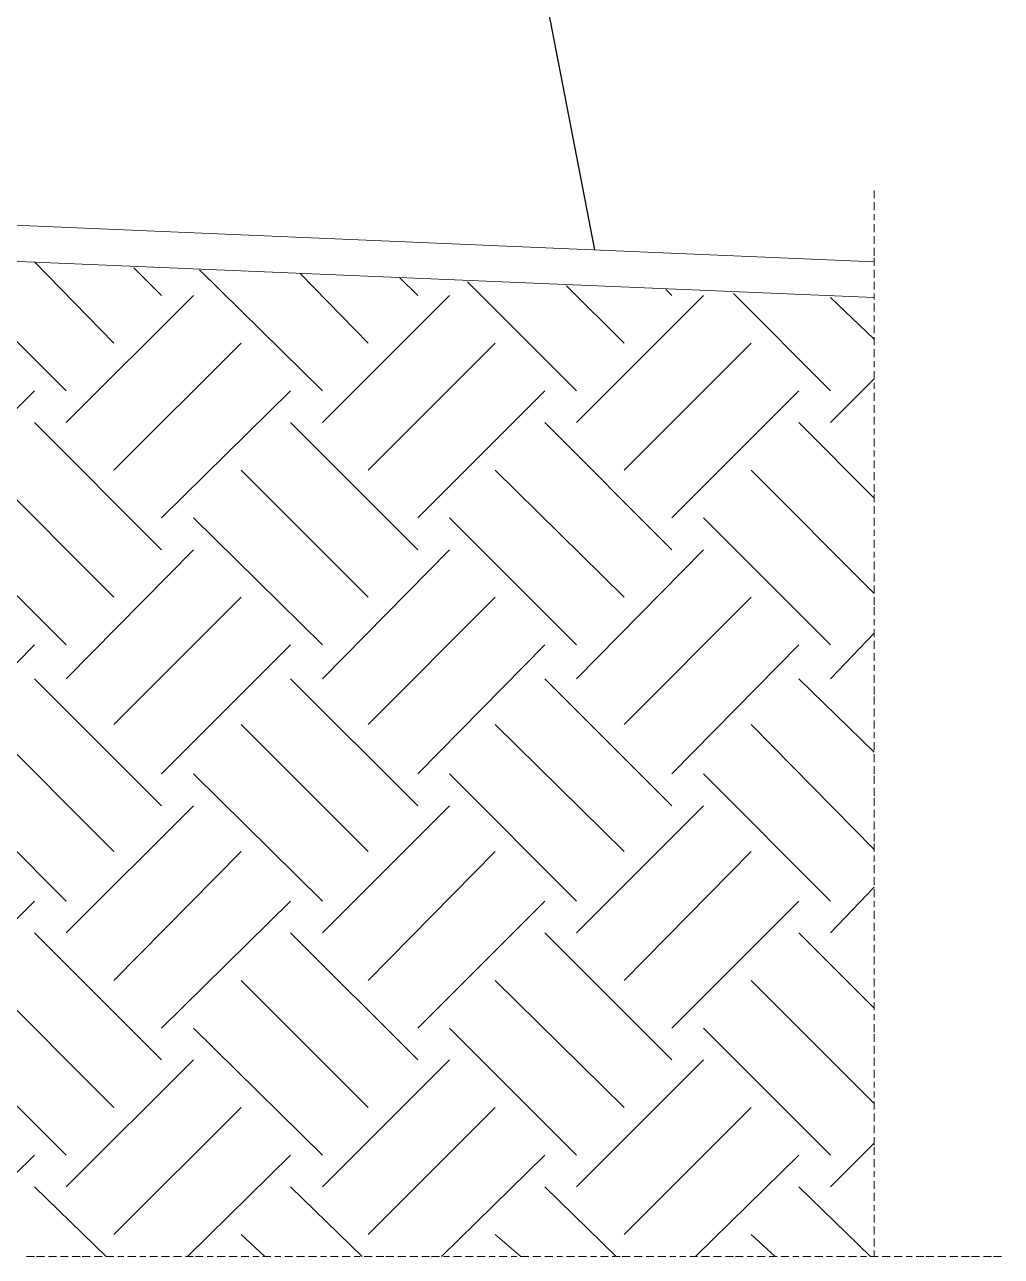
# Model space of a CAD drawing. Header units: millimetres. Extents: x 2928 to 3112, y 1220 to 1280.
# Drawn here: x 3092.293 to 3093.921, y 1263.71 to 1265.763 of the extents above; entities that cross this region are included whole.
import ezdxf

# ---------------------------------------------------------------- set-up
doc = ezdxf.new("R2010")
doc.units = ezdxf.units.MM

msp = doc.modelspace()

# ---------------------------------------------------------------- linework, layer by layer
at = {"color": 253, "linetype": 'Continuous', "lineweight": -2, "true_color": 0x9a9a9a}
msp.add_lwpolyline([(3092.41228, 1269.67799), (3093.24258, 1265.38755), (3093.24258, 1265.38755)], dxfattribs=at)
at = {"color": 252, "linetype": 'Continuous', "lineweight": 5, "true_color": 0x989898}
for points in [[(3093.70901, 1265.3677), (3090.92038, 1265.48679), (3090.92038, 1265.48679)], [(3093.70901, 1265.47355), (3093.70901, 1265.48679), (3093.70901, 1265.48679)], [(3093.70901, 1265.45371), (3093.70901, 1265.46694), (3093.70901, 1265.46694)], [(3093.70901, 1265.43717), (3093.70901, 1265.44709), (3093.70901, 1265.44709)], [(3093.70901, 1265.41732), (3093.70901, 1265.43055), (3093.70901, 1265.43055)], [(3093.70901, 1265.30816), (3091.12217, 1265.41732), (3091.12217, 1265.41732)], [(3093.70901, 1265.39747), (3093.70901, 1265.4107), (3093.70901, 1265.4107)], [(3093.70901, 1265.37762), (3093.70901, 1265.39085), (3093.70901, 1265.39085)], [(3093.70901, 1265.36108), (3093.70901, 1265.37431), (3093.70901, 1265.37431)], [(3093.70901, 1265.34123), (3093.70901, 1265.35447), (3093.70901, 1265.35447)], [(3093.70901, 1265.32139), (3093.70901, 1265.33462), (3093.70901, 1265.33462)], [(3093.70901, 1265.30485), (3093.70901, 1265.31477), (3093.70901, 1265.31477)], [(3093.70901, 1265.285), (3093.70901, 1265.29823), (3093.70901, 1265.29823)], [(3093.70901, 1265.26846), (3093.70901, 1265.27838), (3093.70901, 1265.27838)], [(3093.70901, 1265.24861), (3093.70901, 1265.26184), (3093.70901, 1265.26184)], [(3093.70901, 1265.22876), (3093.70901, 1265.242), (3093.70901, 1265.242)], [(3093.70901, 1265.20892), (3093.70901, 1265.22215), (3093.70901, 1265.22215)], [(3093.70901, 1265.19238), (3093.70901, 1265.2023), (3093.70901, 1265.2023)], [(3093.70901, 1265.17253), (3093.70901, 1265.18576), (3093.70901, 1265.18576)], [(3093.70901, 1265.15599), (3093.70901, 1265.16591), (3093.70901, 1265.16591)], [(3093.70901, 1265.13614), (3093.70901, 1265.14937), (3093.70901, 1265.14937)], [(3093.70901, 1265.11629), (3093.70901, 1265.12952), (3093.70901, 1265.12952)], [(3093.70901, 1265.09644), (3093.70901, 1265.10968), (3093.70901, 1265.10968)], [(3093.70901, 1265.0799), (3093.70901, 1265.08983), (3093.70901, 1265.08983)], [(3093.70901, 1265.06006), (3093.70901, 1265.07329), (3093.70901, 1265.07329)], [(3093.70901, 1265.04352), (3093.70901, 1265.05344), (3093.70901, 1265.05344)], [(3093.70901, 1265.02367), (3093.70901, 1265.0369), (3093.70901, 1265.0369)], [(3093.70901, 1265.00382), (3093.70901, 1265.01705), (3093.70901, 1265.01705)], [(3093.70901, 1264.98397), (3093.70901, 1264.99721), (3093.70901, 1264.99721)], [(3093.70901, 1264.96743), (3093.70901, 1264.98067), (3093.70901, 1264.98067)], [(3093.70901, 1264.94759), (3093.70901, 1264.96082), (3093.70901, 1264.96082)], [(3093.70901, 1264.92774), (3093.70901, 1264.94097), (3093.70901, 1264.94097)], [(3093.70901, 1264.9112), (3093.70901, 1264.92112), (3093.70901, 1264.92112)], [(3093.70901, 1264.89135), (3093.70901, 1264.90458), (3093.70901, 1264.90458)], [(3093.70901, 1264.87481), (3093.70901, 1264.88473), (3093.70901, 1264.88473)], [(3093.70901, 1264.85496), (3093.70901, 1264.86819), (3093.70901, 1264.86819)], [(3093.70901, 1264.83511), (3093.70901, 1264.84835), (3093.70901, 1264.84835)], [(3093.70901, 1264.81527), (3093.70901, 1264.8285), (3093.70901, 1264.8285)], [(3093.70901, 1264.79542), (3093.70901, 1264.80865), (3093.70901, 1264.80865)], [(3093.70901, 1264.77888), (3093.70901, 1264.79211), (3093.70901, 1264.79211)], [(3093.70901, 1264.76234), (3093.70901, 1264.77226), (3093.70901, 1264.77226)], [(3093.70901, 1264.74249), (3093.70901, 1264.75572), (3093.70901, 1264.75572)], [(3093.70901, 1264.72264), (3093.70901, 1264.73588), (3093.70901, 1264.73588)], [(3093.70901, 1264.7028), (3093.70901, 1264.71603), (3093.70901, 1264.71603)], [(3093.70901, 1264.68626), (3093.70901, 1264.69618), (3093.70901, 1264.69618)], [(3093.70901, 1264.66641), (3093.70901, 1264.67964), (3093.70901, 1264.67964)], [(3093.70901, 1264.64656), (3093.70901, 1264.65979), (3093.70901, 1264.65979)], [(3093.70901, 1264.63002), (3093.70901, 1264.64325), (3093.70901, 1264.64325)], [(3093.70901, 1264.61017), (3093.70901, 1264.6234), (3093.70901, 1264.6234)], [(3093.70901, 1264.59032), (3093.70901, 1264.60356), (3093.70901, 1264.60356)], [(3093.70901, 1264.57378), (3093.70901, 1264.58371), (3093.70901, 1264.58371)], [(3093.70901, 1264.55394), (3093.70901, 1264.56717), (3093.70901, 1264.56717)], [(3093.70901, 1264.53409), (3093.70901, 1264.54732), (3093.70901, 1264.54732)], [(3093.70901, 1264.51424), (3093.70901, 1264.52747), (3093.70901, 1264.52747)], [(3093.70901, 1264.4977), (3093.70901, 1264.51093), (3093.70901, 1264.51093)], [(3093.70901, 1264.47785), (3093.70901, 1264.49108), (3093.70901, 1264.49108)], [(3093.70901, 1264.46131), (3093.70901, 1264.47455), (3093.70901, 1264.47455)], [(3093.70901, 1264.44147), (3093.70901, 1264.4547), (3093.70901, 1264.4547)], [(3093.70901, 1264.42162), (3093.70901, 1264.43485), (3093.70901, 1264.43485)], [(3093.70901, 1264.40177), (3093.70901, 1264.415), (3093.70901, 1264.415)], [(3093.70901, 1264.38523), (3093.70901, 1264.39846), (3093.70901, 1264.39846)], [(3093.70901, 1264.36869), (3093.70901, 1264.37861), (3093.70901, 1264.37861)], [(3093.70901, 1264.34884), (3093.70901, 1264.36207), (3093.70901, 1264.36207)], [(3093.70901, 1264.32899), (3093.70901, 1264.34223), (3093.70901, 1264.34223)], [(3093.70901, 1264.30915), (3093.70901, 1264.32238), (3093.70901, 1264.32238)], [(3093.70901, 1264.29261), (3093.70901, 1264.30253), (3093.70901, 1264.30253)], [(3093.70901, 1264.27276), (3093.70901, 1264.28599), (3093.70901, 1264.28599)], [(3093.70901, 1264.25291), (3093.70901, 1264.26614), (3093.70901, 1264.26614)], [(3093.70901, 1264.23637), (3093.70901, 1264.24629), (3093.70901, 1264.24629)], [(3093.70901, 1264.21652), (3093.70901, 1264.22975), (3093.70901, 1264.22975)], [(3093.70901, 1264.19667), (3093.70901, 1264.20991), (3093.70901, 1264.20991)], [(3093.70901, 1264.18014), (3093.70901, 1264.19006), (3093.70901, 1264.19006)], [(3093.70901, 1264.16029), (3093.70901, 1264.17352), (3093.70901, 1264.17352)], [(3093.70901, 1264.14044), (3093.70901, 1264.15367), (3093.70901, 1264.15367)], [(3093.70901, 1264.12059), (3093.70901, 1264.13382), (3093.70901, 1264.13382)], [(3093.70901, 1264.10405), (3093.70901, 1264.11398), (3093.70901, 1264.11398)], [(3093.70901, 1264.0842), (3093.70901, 1264.09744), (3093.70901, 1264.09744)], [(3093.70901, 1264.06766), (3093.70901, 1264.0809), (3093.70901, 1264.0809)], [(3093.70901, 1264.04782), (3093.70901, 1264.06105), (3093.70901, 1264.06105)], [(3093.70901, 1264.02797), (3093.70901, 1264.0412), (3093.70901, 1264.0412)], [(3093.70901, 1264.00812), (3093.70901, 1264.02135), (3093.70901, 1264.02135)], [(3093.70901, 1263.99158), (3093.70901, 1264.0015), (3093.70901, 1264.0015)], [(3093.70901, 1263.97504), (3093.70901, 1263.98496), (3093.70901, 1263.98496)], [(3093.70901, 1263.95519), (3093.70901, 1263.96842), (3093.70901, 1263.96842)], [(3093.70901, 1263.93534), (3093.70901, 1263.94858), (3093.70901, 1263.94858)], [(3093.70901, 1263.9155), (3093.70901, 1263.92873), (3093.70901, 1263.92873)], [(3093.70901, 1263.89565), (3093.70901, 1263.90888), (3093.70901, 1263.90888)], [(3093.70901, 1263.87911), (3093.70901, 1263.89234), (3093.70901, 1263.89234)], [(3093.70901, 1263.85926), (3093.70901, 1263.87249), (3093.70901, 1263.87249)], [(3093.70901, 1263.84272), (3093.70901, 1263.85265), (3093.70901, 1263.85265)], [(3093.70901, 1263.82287), (3093.70901, 1263.83611), (3093.70901, 1263.83611)], [(3093.70901, 1263.80303), (3093.70901, 1263.81626), (3093.70901, 1263.81626)], [(3093.70901, 1263.78649), (3093.70901, 1263.79641), (3093.70901, 1263.79641)], [(3093.70901, 1263.76664), (3093.70901, 1263.77987), (3093.70901, 1263.77987)], [(3093.70901, 1263.74679), (3093.70901, 1263.76002), (3093.70901, 1263.76002)], [(3093.70901, 1263.72694), (3093.70901, 1263.74017), (3093.70901, 1263.74017)], [(3092.2965, 1263.7104), (3092.30973, 1263.7104), (3092.30973, 1263.7104)], [(3092.31304, 1263.7104), (3092.32627, 1263.7104), (3092.32627, 1263.7104)], [(3092.33289, 1263.7104), (3092.34612, 1263.7104), (3092.34612, 1263.7104)], [(3092.35274, 1263.7104), (3092.36597, 1263.7104), (3092.36597, 1263.7104)], [(3092.37259, 1263.7104), (3092.38582, 1263.7104), (3092.38582, 1263.7104)], [(3092.38913, 1263.7104), (3092.40236, 1263.7104), (3092.40236, 1263.7104)], [(3092.40897, 1263.7104), (3092.42221, 1263.7104), (3092.42221, 1263.7104)], [(3092.42882, 1263.7104), (3092.44205, 1263.7104), (3092.44205, 1263.7104)], [(3092.44867, 1263.7104), (3092.45859, 1263.7104), (3092.45859, 1263.7104)], [(3092.46521, 1263.7104), (3092.47844, 1263.7104), (3092.47844, 1263.7104)], [(3092.48506, 1263.7104), (3092.49498, 1263.7104), (3092.49498, 1263.7104)], [(3092.5016, 1263.7104), (3092.51483, 1263.7104), (3092.51483, 1263.7104)], [(3092.52145, 1263.7104), (3092.53468, 1263.7104), (3092.53468, 1263.7104)], [(3092.54129, 1263.7104), (3092.55452, 1263.7104), (3092.55452, 1263.7104)], [(3092.56114, 1263.7104), (3092.57437, 1263.7104), (3092.57437, 1263.7104)], [(3092.57768, 1263.7104), (3092.59091, 1263.7104), (3092.59091, 1263.7104)], [(3092.59753, 1263.7104), (3092.60745, 1263.7104), (3092.60745, 1263.7104)], [(3092.61407, 1263.7104), (3092.6273, 1263.7104), (3092.6273, 1263.7104)], [(3092.63392, 1263.7104), (3092.64715, 1263.7104), (3092.64715, 1263.7104)], [(3092.65376, 1263.7104), (3092.667, 1263.7104), (3092.667, 1263.7104)], [(3092.67361, 1263.7104), (3092.68354, 1263.7104), (3092.68354, 1263.7104)], [(3092.69015, 1263.7104), (3092.70338, 1263.7104), (3092.70338, 1263.7104)], [(3092.71, 1263.7104), (3092.71992, 1263.7104), (3092.71992, 1263.7104)], [(3092.72654, 1263.7104), (3092.73977, 1263.7104), (3092.73977, 1263.7104)], [(3092.74639, 1263.7104), (3092.75962, 1263.7104), (3092.75962, 1263.7104)], [(3092.76624, 1263.7104), (3092.77947, 1263.7104), (3092.77947, 1263.7104)], [(3092.78608, 1263.7104), (3092.79601, 1263.7104), (3092.79601, 1263.7104)], [(3092.80262, 1263.7104), (3092.81585, 1263.7104), (3092.81585, 1263.7104)], [(3092.82247, 1263.7104), (3092.8357, 1263.7104), (3092.8357, 1263.7104)], [(3092.84232, 1263.7104), (3092.85224, 1263.7104), (3092.85224, 1263.7104)], [(3092.85886, 1263.7104), (3092.87209, 1263.7104), (3092.87209, 1263.7104)], [(3092.87871, 1263.7104), (3092.89194, 1263.7104), (3092.89194, 1263.7104)], [(3092.89525, 1263.7104), (3092.90848, 1263.7104), (3092.90848, 1263.7104)], [(3092.91509, 1263.7104), (3092.92833, 1263.7104), (3092.92833, 1263.7104)], [(3092.93494, 1263.7104), (3092.94817, 1263.7104), (3092.94817, 1263.7104)], [(3092.95479, 1263.7104), (3092.96802, 1263.7104), (3092.96802, 1263.7104)], [(3092.97133, 1263.7104), (3092.98456, 1263.7104), (3092.98456, 1263.7104)], [(3092.99118, 1263.7104), (3093.0011, 1263.7104), (3093.0011, 1263.7104)], [(3093.00772, 1263.7104), (3093.02095, 1263.7104), (3093.02095, 1263.7104)], [(3093.02757, 1263.7104), (3093.0408, 1263.7104), (3093.0408, 1263.7104)], [(3093.04741, 1263.7104), (3093.06065, 1263.7104), (3093.06065, 1263.7104)], [(3093.06726, 1263.7104), (3093.07719, 1263.7104), (3093.07719, 1263.7104)], [(3093.0838, 1263.7104), (3093.09703, 1263.7104), (3093.09703, 1263.7104)], [(3093.10365, 1263.7104), (3093.11357, 1263.7104), (3093.11357, 1263.7104)], [(3093.12019, 1263.7104), (3093.13342, 1263.7104), (3093.13342, 1263.7104)], [(3093.14004, 1263.7104), (3093.15327, 1263.7104), (3093.15327, 1263.7104)], [(3093.15988, 1263.7104), (3093.17312, 1263.7104), (3093.17312, 1263.7104)], [(3093.17973, 1263.7104), (3093.18966, 1263.7104), (3093.18966, 1263.7104)], [(3093.19627, 1263.7104), (3093.2095, 1263.7104), (3093.2095, 1263.7104)], [(3093.21612, 1263.7104), (3093.22935, 1263.7104), (3093.22935, 1263.7104)], [(3093.23597, 1263.7104), (3093.24589, 1263.7104), (3093.24589, 1263.7104)], [(3093.25251, 1263.7104), (3093.26574, 1263.7104), (3093.26574, 1263.7104)], [(3093.27236, 1263.7104), (3093.28559, 1263.7104), (3093.28559, 1263.7104)], [(3093.2889, 1263.7104), (3093.30213, 1263.7104), (3093.30213, 1263.7104)], [(3093.30874, 1263.7104), (3093.32198, 1263.7104), (3093.32198, 1263.7104)], [(3093.32859, 1263.7104), (3093.34182, 1263.7104), (3093.34182, 1263.7104)], [(3093.34844, 1263.7104), (3093.36167, 1263.7104), (3093.36167, 1263.7104)], [(3093.36829, 1263.7104), (3093.37821, 1263.7104), (3093.37821, 1263.7104)], [(3093.38483, 1263.7104), (3093.39475, 1263.7104), (3093.39475, 1263.7104)], [(3093.40137, 1263.7104), (3093.4146, 1263.7104), (3093.4146, 1263.7104)], [(3093.42121, 1263.7104), (3093.43445, 1263.7104), (3093.43445, 1263.7104)], [(3093.44106, 1263.7104), (3093.45429, 1263.7104), (3093.45429, 1263.7104)], [(3093.46091, 1263.7104), (3093.47414, 1263.7104), (3093.47414, 1263.7104)], [(3093.47745, 1263.7104), (3093.49068, 1263.7104), (3093.49068, 1263.7104)], [(3093.4973, 1263.7104), (3093.50722, 1263.7104), (3093.50722, 1263.7104)], [(3093.51384, 1263.7104), (3093.52707, 1263.7104), (3093.52707, 1263.7104)], [(3093.53369, 1263.7104), (3093.54692, 1263.7104), (3093.54692, 1263.7104)], [(3093.55353, 1263.7104), (3093.56677, 1263.7104), (3093.56677, 1263.7104)], [(3093.57338, 1263.7104), (3093.58331, 1263.7104), (3093.58331, 1263.7104)], [(3093.58992, 1263.7104), (3093.60315, 1263.7104), (3093.60315, 1263.7104)], [(3093.60977, 1263.7104), (3093.623, 1263.7104), (3093.623, 1263.7104)], [(3093.62962, 1263.7104), (3093.63954, 1263.7104), (3093.63954, 1263.7104)], [(3093.64616, 1263.7104), (3093.65939, 1263.7104), (3093.65939, 1263.7104)], [(3093.66601, 1263.7104), (3093.67924, 1263.7104), (3093.67924, 1263.7104)], [(3093.68585, 1263.7104), (3093.69578, 1263.7104), (3093.69578, 1263.7104)], [(3093.70239, 1263.7104), (3093.71562, 1263.7104), (3093.71562, 1263.7104)], [(3093.70901, 1263.7104), (3093.70901, 1263.72033), (3093.70901, 1263.72033)], [(3093.72224, 1263.7104), (3093.73547, 1263.7104), (3093.73547, 1263.7104)], [(3093.74209, 1263.7104), (3093.75532, 1263.7104), (3093.75532, 1263.7104)], [(3093.76194, 1263.7104), (3093.77186, 1263.7104), (3093.77186, 1263.7104)], [(3093.77848, 1263.7104), (3093.79171, 1263.7104), (3093.79171, 1263.7104)], [(3093.79502, 1263.7104), (3093.80825, 1263.7104), (3093.80825, 1263.7104)], [(3093.81486, 1263.7104), (3093.8281, 1263.7104), (3093.8281, 1263.7104)], [(3093.83471, 1263.7104), (3093.84794, 1263.7104), (3093.84794, 1263.7104)], [(3093.85456, 1263.7104), (3093.86779, 1263.7104), (3093.86779, 1263.7104)], [(3093.8711, 1263.7104), (3093.88433, 1263.7104), (3093.88433, 1263.7104)], [(3093.89095, 1263.7104), (3093.90418, 1263.7104), (3093.90418, 1263.7104)], [(3093.90749, 1263.7104), (3093.92072, 1263.7104), (3093.92072, 1263.7104)]]:
    msp.add_lwpolyline(points, dxfattribs=at)
at = {"color": 9, "linetype": 'Continuous', "lineweight": 5, "true_color": 0xbababa}
for points in [[(3092.44205, 1265.23207), (3092.30973, 1265.3677), (3092.30973, 1265.3677)], [(3092.36266, 1265.15268), (3092.15095, 1265.36439), (3092.15095, 1265.36439)], [(3092.52145, 1265.31146), (3092.47513, 1265.35777), (3092.47513, 1265.35777)], [(3092.78939, 1265.15268), (3092.5843, 1265.35447), (3092.5843, 1265.35447)], [(3092.86547, 1265.23207), (3092.753, 1265.34785), (3092.753, 1265.34785)], [(3092.94817, 1265.31146), (3092.9184, 1265.34123), (3092.9184, 1265.34123)], [(3093.21281, 1265.15268), (3093.03087, 1265.33462), (3093.03087, 1265.33462)], [(3093.2922, 1265.23207), (3093.19627, 1265.328), (3093.19627, 1265.328)], [(3092.36266, 1265.09975), (3092.57437, 1265.31146), (3092.57437, 1265.31146)], [(3092.78939, 1265.09975), (3093.0011, 1265.31146), (3093.0011, 1265.31146)], [(3093.21281, 1265.09975), (3093.42452, 1265.31146), (3093.42452, 1265.31146)], [(3093.3716, 1265.31146), (3093.36167, 1265.32139), (3093.36167, 1265.32139)], [(3093.63623, 1265.15268), (3093.47414, 1265.31477), (3093.47414, 1265.31477)], [(3093.70901, 1265.23869), (3093.63623, 1265.30816), (3093.63623, 1265.30816)], [(3092.44205, 1265.02036), (3092.65376, 1265.23207), (3092.65376, 1265.23207)], [(3092.86547, 1265.02036), (3093.07719, 1265.23207), (3093.07719, 1265.23207)], [(3093.2922, 1265.02036), (3093.50391, 1265.23207), (3093.50391, 1265.23207)], [(3093.63623, 1265.09975), (3093.70901, 1265.17253), (3093.70901, 1265.17253)], [(3092.09802, 1264.94097), (3092.30973, 1265.15268), (3092.30973, 1265.15268)], [(3092.52145, 1264.94097), (3092.73646, 1265.15268), (3092.73646, 1265.15268)], [(3092.94817, 1264.94097), (3093.15988, 1265.15268), (3093.15988, 1265.15268)], [(3093.3716, 1264.94097), (3093.58331, 1265.15268), (3093.58331, 1265.15268)], [(3092.52145, 1264.88804), (3092.30973, 1265.09975), (3092.30973, 1265.09975)], [(3092.94817, 1264.88804), (3092.73646, 1265.09975), (3092.73646, 1265.09975)], [(3093.3716, 1264.88804), (3093.15988, 1265.09975), (3093.15988, 1265.09975)], [(3093.70901, 1264.97405), (3093.58331, 1265.09975), (3093.58331, 1265.09975)], [(3092.44205, 1264.80865), (3092.23034, 1265.02036), (3092.23034, 1265.02036)], [(3092.86547, 1264.80865), (3092.65376, 1265.02036), (3092.65376, 1265.02036)], [(3093.2922, 1264.80865), (3093.07719, 1265.02036), (3093.07719, 1265.02036)], [(3093.70901, 1264.81527), (3093.50391, 1265.02036), (3093.50391, 1265.02036)], [(3092.36266, 1264.72926), (3092.15095, 1264.94097), (3092.15095, 1264.94097)], [(3092.78939, 1264.72926), (3092.57437, 1264.94097), (3092.57437, 1264.94097)], [(3093.21281, 1264.72926), (3093.0011, 1264.94097), (3093.0011, 1264.94097)], [(3093.63623, 1264.72926), (3093.42452, 1264.94097), (3093.42452, 1264.94097)], [(3092.36266, 1264.67302), (3092.57437, 1264.88804), (3092.57437, 1264.88804)], [(3092.78939, 1264.67302), (3093.0011, 1264.88804), (3093.0011, 1264.88804)], [(3093.21281, 1264.67302), (3093.42452, 1264.88804), (3093.42452, 1264.88804)], [(3092.44205, 1264.59694), (3092.65376, 1264.80865), (3092.65376, 1264.80865)], [(3092.86547, 1264.59694), (3093.07719, 1264.80865), (3093.07719, 1264.80865)], [(3093.2922, 1264.59694), (3093.50391, 1264.80865), (3093.50391, 1264.80865)], [(3093.63623, 1264.67302), (3093.70901, 1264.74911), (3093.70901, 1264.74911)], [(3092.09802, 1264.51424), (3092.30973, 1264.72926), (3092.30973, 1264.72926)], [(3092.52145, 1264.51424), (3092.73646, 1264.72926), (3092.73646, 1264.72926)], [(3092.94817, 1264.51424), (3093.15988, 1264.72926), (3093.15988, 1264.72926)], [(3093.3716, 1264.51424), (3093.58331, 1264.72926), (3093.58331, 1264.72926)], [(3092.52145, 1264.46131), (3092.30973, 1264.67302), (3092.30973, 1264.67302)], [(3092.94817, 1264.46131), (3092.73646, 1264.67302), (3092.73646, 1264.67302)], [(3093.3716, 1264.46131), (3093.15988, 1264.67302), (3093.15988, 1264.67302)], [(3093.70901, 1264.55063), (3093.58331, 1264.67302), (3093.58331, 1264.67302)], [(3092.44205, 1264.38523), (3092.23034, 1264.59694), (3092.23034, 1264.59694)], [(3092.86547, 1264.38523), (3092.65376, 1264.59694), (3092.65376, 1264.59694)], [(3093.2922, 1264.38523), (3093.07719, 1264.59694), (3093.07719, 1264.59694)], [(3093.70901, 1264.38854), (3093.50391, 1264.59694), (3093.50391, 1264.59694)], [(3092.36266, 1264.30253), (3092.15095, 1264.51424), (3092.15095, 1264.51424)], [(3092.78939, 1264.30253), (3092.57437, 1264.51424), (3092.57437, 1264.51424)], [(3093.21281, 1264.30253), (3093.0011, 1264.51424), (3093.0011, 1264.51424)], [(3093.63623, 1264.30253), (3093.42452, 1264.51424), (3093.42452, 1264.51424)], [(3092.36266, 1264.2496), (3092.57437, 1264.46131), (3092.57437, 1264.46131)], [(3092.78939, 1264.2496), (3093.0011, 1264.46131), (3093.0011, 1264.46131)], [(3093.21281, 1264.2496), (3093.42452, 1264.46131), (3093.42452, 1264.46131)], [(3092.44205, 1264.17021), (3092.65376, 1264.38523), (3092.65376, 1264.38523)], [(3092.86547, 1264.17021), (3093.07719, 1264.38523), (3093.07719, 1264.38523)], [(3093.2922, 1264.17021), (3093.50391, 1264.38523), (3093.50391, 1264.38523)], [(3093.63623, 1264.2496), (3093.70901, 1264.32569), (3093.70901, 1264.32569)], [(3092.09802, 1264.09082), (3092.30973, 1264.30253), (3092.30973, 1264.30253)], [(3092.52145, 1264.09082), (3092.73646, 1264.30253), (3092.73646, 1264.30253)], [(3092.94817, 1264.09082), (3093.15988, 1264.30253), (3093.15988, 1264.30253)], [(3093.3716, 1264.09082), (3093.58331, 1264.30253), (3093.58331, 1264.30253)], [(3092.52145, 1264.03789), (3092.30973, 1264.2496), (3092.30973, 1264.2496)], [(3092.94817, 1264.03789), (3092.73646, 1264.2496), (3092.73646, 1264.2496)], [(3093.3716, 1264.03789), (3093.15988, 1264.2496), (3093.15988, 1264.2496)], [(3093.70901, 1264.1239), (3093.58331, 1264.2496), (3093.58331, 1264.2496)], [(3092.44205, 1263.9585), (3092.23034, 1264.17021), (3092.23034, 1264.17021)], [(3092.86547, 1263.9585), (3092.65376, 1264.17021), (3092.65376, 1264.17021)], [(3093.2922, 1263.9585), (3093.07719, 1264.17021), (3093.07719, 1264.17021)], [(3093.70901, 1263.96512), (3093.50391, 1264.17021), (3093.50391, 1264.17021)], [(3092.36266, 1263.87911), (3092.15095, 1264.09082), (3092.15095, 1264.09082)], [(3092.78939, 1263.87911), (3092.57437, 1264.09082), (3092.57437, 1264.09082)], [(3093.21281, 1263.87911), (3093.0011, 1264.09082), (3093.0011, 1264.09082)], [(3093.63623, 1263.87911), (3093.42452, 1264.09082), (3093.42452, 1264.09082)], [(3092.36266, 1263.82618), (3092.57437, 1264.03789), (3092.57437, 1264.03789)], [(3092.78939, 1263.82618), (3093.0011, 1264.03789), (3093.0011, 1264.03789)], [(3093.21281, 1263.82618), (3093.42452, 1264.03789), (3093.42452, 1264.03789)], [(3092.44205, 1263.74679), (3092.65376, 1263.9585), (3092.65376, 1263.9585)], [(3092.86547, 1263.74679), (3093.07719, 1263.9585), (3093.07719, 1263.9585)], [(3093.2922, 1263.74679), (3093.50391, 1263.9585), (3093.50391, 1263.9585)], [(3093.63623, 1263.82618), (3093.70901, 1263.89896), (3093.70901, 1263.89896)], [(3092.13772, 1263.7104), (3092.30973, 1263.87911), (3092.30973, 1263.87911)], [(3092.56445, 1263.7104), (3092.73646, 1263.87911), (3092.73646, 1263.87911)], [(3092.98787, 1263.7104), (3093.15988, 1263.87911), (3093.15988, 1263.87911)], [(3093.41129, 1263.7104), (3093.58331, 1263.87911), (3093.58331, 1263.87911)], [(3092.42882, 1263.7104), (3092.30973, 1263.82618), (3092.30973, 1263.82618)], [(3092.85555, 1263.7104), (3092.73646, 1263.82618), (3092.73646, 1263.82618)], [(3093.27897, 1263.7104), (3093.15988, 1263.82618), (3093.15988, 1263.82618)], [(3093.70239, 1263.7104), (3093.58331, 1263.82618), (3093.58331, 1263.82618)], [(3092.69346, 1263.7104), (3092.65376, 1263.74679), (3092.65376, 1263.74679)], [(3093.12019, 1263.7104), (3093.07719, 1263.74679), (3093.07719, 1263.74679)], [(3093.54361, 1263.7104), (3093.50391, 1263.74679), (3093.50391, 1263.74679)]]:
    msp.add_lwpolyline(points, dxfattribs=at)

doc.saveas('drawing.dxf')
